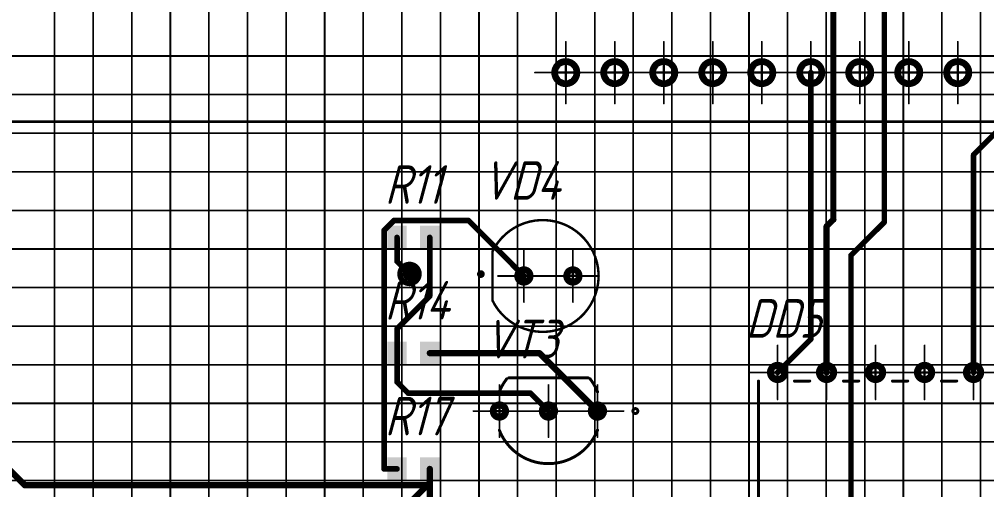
# Model space of a CAD drawing. Header units: millimetres. Extents: x 95 to 923, y 69 to 658.
# Drawn here: x 254.5 to 354.8, y 409.1 to 457.8 of the extents above; entities that cross this region are included whole.
import ezdxf

# ---------------------------------------------------------------- set-up
doc = ezdxf.new("R2010")
doc.units = ezdxf.units.MM
for name, color, linetype in [('Mechanical11', 56, 'Continuous'), ('Mechanical12', 56, 'Continuous'), ('Mechanical7', 56, 'Continuous'), ('Mechanical9', 56, 'Continuous')]:
    doc.layers.add(name, color=color, linetype=linetype)
doc.styles.add('GOST type A', font='', dxfattribs={"height": 0.2})
doc.styles.get('GOST type A').set_extended_font_data('GOST type A', italic=True)

msp = doc.modelspace()

# ---------------------------------------------------------------- hatches: boundary and pattern name
at = {"layer": 'Mechanical12'}
for points in [[(292.64, 434.03), (294.66, 434.03), (294.66, 436.42), (292.64, 436.42)], [(292.64, 434.03), (294.66, 434.03), (294.66, 436.42), (292.64, 436.42)], [(296.03, 434.03), (298.05, 434.03), (298.05, 436.42), (296.03, 436.42)], [(296.03, 434.03), (298.05, 434.03), (298.05, 436.42), (296.03, 436.42)], [(292.64, 422.03), (294.66, 422.03), (294.66, 424.42), (292.64, 424.42)], [(292.64, 422.03), (294.66, 422.03), (294.66, 424.42), (292.64, 424.42)], [(296.03, 422.03), (298.05, 422.03), (298.05, 424.42), (296.03, 424.42)], [(296.03, 422.03), (298.05, 422.03), (298.05, 424.42), (296.03, 424.42)], [(292.64, 410.03), (294.66, 410.03), (294.66, 412.42), (292.64, 412.42)], [(292.64, 410.03), (294.66, 410.03), (294.66, 412.42), (292.64, 412.42)], [(296.03, 410.03), (298.05, 410.03), (298.05, 412.42), (296.03, 412.42)], [(296.03, 410.03), (298.05, 410.03), (298.05, 412.42), (296.03, 412.42)]]:
    msp.add_hatch(color=7, dxfattribs=at).paths.add_polyline_path(points)

# ---------------------------------------------------------------- linework, layer by layer
at = {"layer": 'Mechanical11', "color": 7}
for p, q in [((311.14, 452.3), (312.05, 452.3)), ((311.14, 451.39), (311.14, 452.3)), ((311.38, 451.43), (311.14, 451.39)), ((311.6, 451.52), (311.38, 451.43)), ((311.78, 451.66), (311.6, 451.52)), ((311.93, 451.85), (311.78, 451.66)), ((312.02, 452.07), (311.93, 451.85)), ((312.05, 452.3), (312.02, 452.07)), ((316.22, 452.3), (317.13, 452.3)), ((316.22, 451.39), (316.22, 452.3)), ((316.46, 451.43), (316.22, 451.39)), ((316.68, 451.52), (316.46, 451.43)), ((316.86, 451.66), (316.68, 451.52)), ((317.01, 451.85), (316.86, 451.66)), ((317.1, 452.07), (317.01, 451.85)), ((317.13, 452.3), (317.1, 452.07)), ((321.3, 452.3), (322.21, 452.3)), ((321.3, 451.39), (321.3, 452.3)), ((321.54, 451.43), (321.3, 451.39)), ((321.76, 451.52), (321.54, 451.43)), ((321.94, 451.66), (321.76, 451.52)), ((322.09, 451.85), (321.94, 451.66)), ((322.18, 452.07), (322.09, 451.85)), ((322.21, 452.3), (322.18, 452.07)), ((326.38, 452.3), (327.29, 452.3)), ((326.38, 451.39), (326.38, 452.3)), ((326.62, 451.43), (326.38, 451.39)), ((326.84, 451.52), (326.62, 451.43)), ((327.02, 451.66), (326.84, 451.52)), ((327.17, 451.85), (327.02, 451.66)), ((327.26, 452.07), (327.17, 451.85)), ((327.29, 452.3), (327.26, 452.07)), ((331.46, 452.3), (332.37, 452.3)), ((331.46, 451.39), (331.46, 452.3)), ((331.7, 451.43), (331.46, 451.39)), ((331.92, 451.52), (331.7, 451.43)), ((332.1, 451.66), (331.92, 451.52)), ((332.25, 451.85), (332.1, 451.66)), ((332.34, 452.07), (332.25, 451.85)), ((332.37, 452.3), (332.34, 452.07)), ((336.54, 452.3), (337.45, 452.3)), ((336.54, 451.39), (336.54, 452.3)), ((336.78, 451.43), (336.54, 451.39)), ((337, 451.52), (336.78, 451.43)), ((337.18, 451.66), (337, 451.52)), ((337.33, 451.85), (337.18, 451.66)), ((337.42, 452.07), (337.33, 451.85)), ((337.45, 452.3), (337.42, 452.07)), ((341.62, 452.3), (342.53, 452.3)), ((341.62, 451.39), (341.62, 452.3)), ((341.86, 451.43), (341.62, 451.39)), ((342.08, 451.52), (341.86, 451.43)), ((342.26, 451.66), (342.08, 451.52)), ((342.41, 451.85), (342.26, 451.66)), ((342.5, 452.07), (342.41, 451.85)), ((342.53, 452.3), (342.5, 452.07)), ((346.7, 452.3), (347.61, 452.3)), ((346.7, 451.39), (346.7, 452.3)), ((346.94, 451.43), (346.7, 451.39)), ((347.16, 451.52), (346.94, 451.43)), ((347.34, 451.66), (347.16, 451.52)), ((347.49, 451.85), (347.34, 451.66)), ((347.58, 452.07), (347.49, 451.85)), ((347.61, 452.3), (347.58, 452.07)), ((351.78, 452.3), (352.69, 452.3)), ((351.78, 451.39), (351.78, 452.3)), ((352.02, 451.43), (351.78, 451.39)), ((352.24, 451.52), (352.02, 451.43)), ((352.42, 451.66), (352.24, 451.52)), ((352.57, 451.85), (352.42, 451.66)), ((352.66, 452.07), (352.57, 451.85)), ((352.69, 452.3), (352.66, 452.07)), ((306.8, 431.22), (306.8, 431.63)), ((306.8, 431.63), (306.96, 431.6)), ((306.96, 431.6), (307.09, 431.51)), ((307.09, 431.51), (307.18, 431.38)), ((307.18, 431.38), (307.21, 431.22)), ((311.88, 431.22), (311.88, 431.63)), ((311.88, 431.63), (312.04, 431.6)), ((312.04, 431.6), (312.17, 431.51)), ((312.17, 431.51), (312.26, 431.38)), ((312.26, 431.38), (312.29, 431.22)), ((306.43, 431.07), (306.39, 431.22)), ((306.39, 431.22), (306.8, 431.22)), ((306.51, 430.93), (306.43, 431.07)), ((306.65, 430.85), (306.51, 430.93)), ((306.8, 430.81), (306.65, 430.85)), ((307.21, 431.22), (306.8, 431.22)), ((306.8, 431.22), (306.8, 430.81)), ((306.8, 431.22), (307.21, 431.22)), ((306.8, 430.81), (306.8, 431.22)), ((306.96, 430.85), (306.8, 430.81)), ((307.09, 430.93), (306.96, 430.85)), ((307.18, 431.07), (307.09, 430.93)), ((307.21, 431.22), (307.18, 431.07)), ((311.51, 431.07), (311.47, 431.22)), ((311.47, 431.22), (311.88, 431.22)), ((311.59, 430.93), (311.51, 431.07)), ((311.73, 430.85), (311.59, 430.93)), ((311.88, 430.81), (311.73, 430.85)), ((312.29, 431.22), (311.88, 431.22)), ((311.88, 431.22), (311.88, 430.81)), ((311.88, 431.22), (312.29, 431.22)), ((311.88, 430.81), (311.88, 431.22)), ((312.04, 430.85), (311.88, 430.81)), ((312.17, 430.93), (312.04, 430.85)), ((312.26, 431.07), (312.17, 430.93)), ((312.29, 431.22), (312.26, 431.07)), ((332.63, 421.03), (332.59, 421.22)), ((332.59, 421.22), (333.1, 421.22)), ((333.1, 421.22), (333.1, 420.71)), ((333.1, 421.22), (333.61, 421.22)), ((333.1, 420.71), (333.1, 421.22)), ((333.61, 421.22), (333.57, 421.03)), ((337.71, 421.03), (337.67, 421.22)), ((337.67, 421.22), (338.18, 421.22)), ((338.18, 421.22), (338.18, 420.71)), ((338.18, 421.22), (338.69, 421.22)), ((338.18, 420.71), (338.18, 421.22)), ((338.69, 421.22), (338.65, 421.03)), ((342.79, 421.03), (342.75, 421.22)), ((342.75, 421.22), (343.26, 421.22)), ((343.26, 421.22), (343.26, 420.71)), ((343.26, 421.22), (343.77, 421.22)), ((343.26, 420.71), (343.26, 421.22)), ((343.77, 421.22), (343.73, 421.03)), ((347.87, 421.03), (347.83, 421.22)), ((347.83, 421.22), (348.34, 421.22)), ((348.34, 421.22), (348.34, 420.71)), ((348.34, 421.22), (348.85, 421.22)), ((348.34, 420.71), (348.34, 421.22)), ((348.85, 421.22), (348.81, 421.03)), ((352.95, 421.03), (352.91, 421.22)), ((352.91, 421.22), (353.42, 421.22)), ((353.42, 421.22), (353.42, 420.71)), ((353.42, 421.22), (353.93, 421.22)), ((353.42, 420.71), (353.42, 421.22)), ((353.93, 421.22), (353.89, 421.03)), ((332.74, 420.86), (332.63, 421.03)), ((332.91, 420.75), (332.74, 420.86)), ((333.1, 420.71), (332.91, 420.75)), ((333.3, 420.75), (333.1, 420.71)), ((333.46, 420.86), (333.3, 420.75)), ((333.57, 421.03), (333.46, 420.86)), ((337.82, 420.86), (337.71, 421.03)), ((337.99, 420.75), (337.82, 420.86)), ((338.18, 420.71), (337.99, 420.75)), ((338.38, 420.75), (338.18, 420.71)), ((338.54, 420.86), (338.38, 420.75)), ((338.65, 421.03), (338.54, 420.86)), ((342.9, 420.86), (342.79, 421.03)), ((343.07, 420.75), (342.9, 420.86)), ((343.26, 420.71), (343.07, 420.75)), ((343.46, 420.75), (343.26, 420.71)), ((343.62, 420.86), (343.46, 420.75)), ((343.73, 421.03), (343.62, 420.86)), ((347.98, 420.86), (347.87, 421.03)), ((348.15, 420.75), (347.98, 420.86)), ((348.34, 420.71), (348.15, 420.75)), ((348.54, 420.75), (348.34, 420.71)), ((348.7, 420.86), (348.54, 420.75)), ((348.81, 421.03), (348.7, 420.86)), ((353.06, 420.86), (352.95, 421.03)), ((353.23, 420.75), (353.06, 420.86)), ((353.42, 420.71), (353.23, 420.75)), ((353.62, 420.75), (353.42, 420.71)), ((353.78, 420.86), (353.62, 420.75)), ((353.89, 421.03), (353.78, 420.86)), ((303.89, 417.07), (303.85, 417.22)), ((303.85, 417.22), (304.26, 417.22)), ((304.26, 417.22), (304.26, 417.63)), ((304.26, 417.63), (304.42, 417.6)), ((304.67, 417.22), (304.26, 417.22)), ((304.26, 417.22), (304.26, 416.81)), ((304.26, 417.22), (304.67, 417.22)), ((304.26, 416.81), (304.26, 417.22)), ((304.42, 417.6), (304.55, 417.51)), ((304.55, 417.51), (304.64, 417.38)), ((304.64, 417.38), (304.67, 417.22)), ((304.67, 417.22), (304.64, 417.07)), ((308.97, 417.07), (308.93, 417.22)), ((308.93, 417.22), (309.34, 417.22)), ((309.34, 417.22), (309.34, 417.63)), ((309.34, 417.63), (309.5, 417.6)), ((309.75, 417.22), (309.34, 417.22)), ((309.34, 417.22), (309.34, 416.81)), ((309.34, 417.22), (309.75, 417.22)), ((309.34, 416.81), (309.34, 417.22)), ((309.5, 417.6), (309.63, 417.51)), ((309.63, 417.51), (309.72, 417.38)), ((309.72, 417.38), (309.75, 417.22)), ((309.75, 417.22), (309.72, 417.07)), ((314.05, 417.07), (314.01, 417.22)), ((314.01, 417.22), (314.42, 417.22)), ((314.42, 417.22), (314.42, 417.63)), ((314.42, 417.63), (314.58, 417.6)), ((314.83, 417.22), (314.42, 417.22)), ((314.42, 417.22), (314.42, 416.81)), ((314.42, 417.22), (314.83, 417.22)), ((314.42, 416.81), (314.42, 417.22)), ((314.58, 417.6), (314.71, 417.51)), ((314.71, 417.51), (314.8, 417.38)), ((314.8, 417.38), (314.83, 417.22)), ((314.83, 417.22), (314.8, 417.07)), ((303.97, 416.93), (303.89, 417.07)), ((304.11, 416.85), (303.97, 416.93)), ((304.26, 416.81), (304.11, 416.85)), ((304.42, 416.85), (304.26, 416.81)), ((304.55, 416.93), (304.42, 416.85)), ((304.64, 417.07), (304.55, 416.93)), ((309.05, 416.93), (308.97, 417.07)), ((309.19, 416.85), (309.05, 416.93)), ((309.34, 416.81), (309.19, 416.85)), ((309.5, 416.85), (309.34, 416.81)), ((309.63, 416.93), (309.5, 416.85)), ((309.72, 417.07), (309.63, 416.93)), ((314.13, 416.93), (314.05, 417.07)), ((314.27, 416.85), (314.13, 416.93)), ((314.42, 416.81), (314.27, 416.85)), ((314.58, 416.85), (314.42, 416.81)), ((314.71, 416.93), (314.58, 416.85)), ((314.8, 417.07), (314.71, 416.93))]:
    msp.add_line(p, q, dxfattribs=at)
for points, const_width in [([(295.3, 431.43, 1), (294.59, 431.43, 1)], 0.711), ([(294.41, 431.43, 1), (294.76, 431.43, 1)], 0.356), ([(295.12, 431.43, 1), (295.48, 431.43, 1)], 0.356)]:
    msp.add_lwpolyline(points, format="xyb", close=True, dxfattribs=dict(at, const_width=const_width))
at = {"layer": 'Mechanical12', "color": 7}
for p, q in [((310.23, 452.3), (310.27, 452.54)), ((310.27, 452.54), (310.36, 452.76)), ((310.36, 452.76), (310.5, 452.94)), ((310.5, 452.94), (310.69, 453.09)), ((310.69, 453.09), (310.91, 453.18)), ((310.91, 453.18), (311.14, 453.21)), ((311.14, 452.3), (311.14, 453.21)), ((311.14, 453.21), (311.38, 453.18)), ((311.14, 453.21), (311.14, 452.3)), ((311.38, 453.18), (311.6, 453.09)), ((311.6, 453.09), (311.78, 452.94)), ((311.78, 452.94), (311.93, 452.76)), ((311.93, 452.76), (312.02, 452.54)), ((312.02, 452.54), (312.05, 452.3)), ((315.31, 452.3), (315.35, 452.54)), ((315.35, 452.54), (315.44, 452.76)), ((315.44, 452.76), (315.58, 452.94)), ((315.58, 452.94), (315.77, 453.09)), ((315.77, 453.09), (315.99, 453.18)), ((315.99, 453.18), (316.22, 453.21)), ((316.22, 452.3), (316.22, 453.21)), ((316.22, 453.21), (316.46, 453.18)), ((316.22, 453.21), (316.22, 452.3)), ((316.46, 453.18), (316.68, 453.09)), ((316.68, 453.09), (316.86, 452.94)), ((316.86, 452.94), (317.01, 452.76)), ((317.01, 452.76), (317.1, 452.54)), ((317.1, 452.54), (317.13, 452.3)), ((320.39, 452.3), (320.43, 452.54)), ((320.43, 452.54), (320.52, 452.76)), ((320.52, 452.76), (320.66, 452.94)), ((320.66, 452.94), (320.85, 453.09)), ((320.85, 453.09), (321.07, 453.18)), ((321.07, 453.18), (321.3, 453.21)), ((321.3, 452.3), (321.3, 453.21)), ((321.3, 453.21), (321.54, 453.18)), ((321.3, 453.21), (321.3, 452.3)), ((321.54, 453.18), (321.76, 453.09)), ((321.76, 453.09), (321.94, 452.94)), ((321.94, 452.94), (322.09, 452.76)), ((322.09, 452.76), (322.18, 452.54)), ((322.18, 452.54), (322.21, 452.3)), ((325.47, 452.3), (325.51, 452.54)), ((325.51, 452.54), (325.6, 452.76)), ((325.6, 452.76), (325.74, 452.94)), ((325.74, 452.94), (325.93, 453.09)), ((325.93, 453.09), (326.15, 453.18)), ((326.15, 453.18), (326.38, 453.21)), ((326.38, 452.3), (326.38, 453.21)), ((326.38, 453.21), (326.62, 453.18)), ((326.38, 453.21), (326.38, 452.3)), ((326.62, 453.18), (326.84, 453.09)), ((326.84, 453.09), (327.02, 452.94)), ((327.02, 452.94), (327.17, 452.76)), ((327.17, 452.76), (327.26, 452.54)), ((327.26, 452.54), (327.29, 452.3)), ((330.55, 452.3), (330.59, 452.54)), ((330.59, 452.54), (330.68, 452.76)), ((330.68, 452.76), (330.82, 452.94)), ((330.82, 452.94), (331.01, 453.09)), ((331.01, 453.09), (331.23, 453.18)), ((331.23, 453.18), (331.46, 453.21)), ((331.46, 452.3), (331.46, 453.21)), ((331.46, 453.21), (331.7, 453.18)), ((331.46, 453.21), (331.46, 452.3)), ((331.7, 453.18), (331.92, 453.09)), ((331.92, 453.09), (332.1, 452.94)), ((332.1, 452.94), (332.25, 452.76)), ((332.25, 452.76), (332.34, 452.54)), ((332.34, 452.54), (332.37, 452.3)), ((335.63, 452.3), (335.67, 452.54)), ((335.67, 452.54), (335.76, 452.76)), ((335.76, 452.76), (335.9, 452.94)), ((335.9, 452.94), (336.09, 453.09)), ((336.09, 453.09), (336.31, 453.18)), ((336.31, 453.18), (336.54, 453.21)), ((336.54, 452.3), (336.54, 453.21)), ((336.54, 453.21), (336.78, 453.18)), ((336.54, 453.21), (336.54, 452.3)), ((336.78, 453.18), (337, 453.09)), ((337, 453.09), (337.18, 452.94)), ((337.18, 452.94), (337.33, 452.76)), ((337.33, 452.76), (337.42, 452.54)), ((337.42, 452.54), (337.45, 452.3)), ((340.71, 452.3), (340.75, 452.54)), ((340.75, 452.54), (340.84, 452.76)), ((340.84, 452.76), (340.98, 452.94)), ((340.98, 452.94), (341.17, 453.09)), ((341.17, 453.09), (341.39, 453.18)), ((341.39, 453.18), (341.62, 453.21)), ((341.62, 452.3), (341.62, 453.21)), ((341.62, 453.21), (341.86, 453.18)), ((341.62, 453.21), (341.62, 452.3)), ((341.86, 453.18), (342.08, 453.09)), ((342.08, 453.09), (342.26, 452.94)), ((342.26, 452.94), (342.41, 452.76)), ((342.41, 452.76), (342.5, 452.54)), ((342.5, 452.54), (342.53, 452.3)), ((345.79, 452.3), (345.83, 452.54)), ((345.83, 452.54), (345.92, 452.76)), ((345.92, 452.76), (346.06, 452.94)), ((346.06, 452.94), (346.25, 453.09)), ((346.25, 453.09), (346.47, 453.18)), ((346.47, 453.18), (346.7, 453.21)), ((346.7, 452.3), (346.7, 453.21)), ((346.7, 453.21), (346.94, 453.18)), ((346.7, 453.21), (346.7, 452.3)), ((346.94, 453.18), (347.16, 453.09)), ((347.16, 453.09), (347.34, 452.94)), ((347.34, 452.94), (347.49, 452.76)), ((347.49, 452.76), (347.58, 452.54)), ((347.58, 452.54), (347.61, 452.3)), ((350.87, 452.3), (350.91, 452.54)), ((350.91, 452.54), (351, 452.76)), ((351, 452.76), (351.14, 452.94)), ((351.14, 452.94), (351.33, 453.09)), ((351.33, 453.09), (351.55, 453.18)), ((351.55, 453.18), (351.78, 453.21)), ((351.78, 452.3), (351.78, 453.21)), ((351.78, 453.21), (352.02, 453.18)), ((351.78, 453.21), (351.78, 452.3)), ((352.02, 453.18), (352.24, 453.09)), ((352.24, 453.09), (352.42, 452.94)), ((352.42, 452.94), (352.57, 452.76)), ((352.57, 452.76), (352.66, 452.54)), ((352.66, 452.54), (352.69, 452.3)), ((311.14, 452.3), (310.23, 452.3)), ((310.23, 452.3), (311.14, 452.3)), ((310.27, 452.07), (310.23, 452.3)), ((310.36, 451.85), (310.27, 452.07)), ((310.5, 451.66), (310.36, 451.85)), ((310.69, 451.52), (310.5, 451.66)), ((310.91, 451.43), (310.69, 451.52)), ((311.14, 451.39), (310.91, 451.43)), ((312.05, 452.3), (311.14, 452.3)), ((311.14, 452.3), (311.14, 451.39)), ((316.22, 452.3), (315.31, 452.3)), ((315.31, 452.3), (316.22, 452.3)), ((315.35, 452.07), (315.31, 452.3)), ((315.44, 451.85), (315.35, 452.07)), ((315.58, 451.66), (315.44, 451.85)), ((315.77, 451.52), (315.58, 451.66)), ((315.99, 451.43), (315.77, 451.52)), ((316.22, 451.39), (315.99, 451.43)), ((317.13, 452.3), (316.22, 452.3)), ((316.22, 452.3), (316.22, 451.39)), ((321.3, 452.3), (320.39, 452.3)), ((320.39, 452.3), (321.3, 452.3)), ((320.43, 452.07), (320.39, 452.3)), ((320.52, 451.85), (320.43, 452.07)), ((320.66, 451.66), (320.52, 451.85)), ((320.85, 451.52), (320.66, 451.66)), ((321.07, 451.43), (320.85, 451.52)), ((321.3, 451.39), (321.07, 451.43)), ((322.21, 452.3), (321.3, 452.3)), ((321.3, 452.3), (321.3, 451.39)), ((326.38, 452.3), (325.47, 452.3)), ((325.47, 452.3), (326.38, 452.3)), ((325.51, 452.07), (325.47, 452.3)), ((325.6, 451.85), (325.51, 452.07)), ((325.74, 451.66), (325.6, 451.85)), ((325.93, 451.52), (325.74, 451.66)), ((326.15, 451.43), (325.93, 451.52)), ((326.38, 451.39), (326.15, 451.43)), ((327.29, 452.3), (326.38, 452.3)), ((326.38, 452.3), (326.38, 451.39)), ((331.46, 452.3), (330.55, 452.3)), ((330.55, 452.3), (331.46, 452.3)), ((330.59, 452.07), (330.55, 452.3)), ((330.68, 451.85), (330.59, 452.07)), ((330.82, 451.66), (330.68, 451.85)), ((331.01, 451.52), (330.82, 451.66)), ((331.23, 451.43), (331.01, 451.52)), ((331.46, 451.39), (331.23, 451.43)), ((332.37, 452.3), (331.46, 452.3)), ((331.46, 452.3), (331.46, 451.39)), ((336.54, 452.3), (335.63, 452.3)), ((335.63, 452.3), (336.54, 452.3)), ((335.67, 452.07), (335.63, 452.3)), ((335.76, 451.85), (335.67, 452.07)), ((335.9, 451.66), (335.76, 451.85)), ((336.09, 451.52), (335.9, 451.66)), ((336.31, 451.43), (336.09, 451.52)), ((336.54, 451.39), (336.31, 451.43)), ((337.45, 452.3), (336.54, 452.3)), ((336.54, 452.3), (336.54, 451.39)), ((341.62, 452.3), (340.71, 452.3)), ((340.71, 452.3), (341.62, 452.3)), ((340.75, 452.07), (340.71, 452.3)), ((340.84, 451.85), (340.75, 452.07)), ((340.98, 451.66), (340.84, 451.85)), ((341.17, 451.52), (340.98, 451.66)), ((341.39, 451.43), (341.17, 451.52)), ((341.62, 451.39), (341.39, 451.43)), ((342.53, 452.3), (341.62, 452.3)), ((341.62, 452.3), (341.62, 451.39)), ((346.7, 452.3), (345.79, 452.3)), ((345.79, 452.3), (346.7, 452.3)), ((345.83, 452.07), (345.79, 452.3)), ((345.92, 451.85), (345.83, 452.07)), ((346.06, 451.66), (345.92, 451.85)), ((346.25, 451.52), (346.06, 451.66)), ((346.47, 451.43), (346.25, 451.52)), ((346.7, 451.39), (346.47, 451.43)), ((347.61, 452.3), (346.7, 452.3)), ((346.7, 452.3), (346.7, 451.39)), ((351.78, 452.3), (350.87, 452.3)), ((350.87, 452.3), (351.78, 452.3)), ((350.91, 452.07), (350.87, 452.3)), ((351, 451.85), (350.91, 452.07)), ((351.14, 451.66), (351, 451.85)), ((351.33, 451.52), (351.14, 451.66)), ((351.55, 451.43), (351.33, 451.52)), ((351.78, 451.39), (351.55, 451.43)), ((352.69, 452.3), (351.78, 452.3)), ((351.78, 452.3), (351.78, 451.39)), ((306.39, 431.22), (306.43, 431.38)), ((306.43, 431.38), (306.51, 431.51)), ((306.51, 431.51), (306.65, 431.6)), ((306.65, 431.6), (306.8, 431.63)), ((306.8, 431.63), (306.8, 431.22)), ((311.47, 431.22), (311.51, 431.38)), ((311.51, 431.38), (311.59, 431.51)), ((311.59, 431.51), (311.73, 431.6)), ((311.73, 431.6), (311.88, 431.63)), ((311.88, 431.63), (311.88, 431.22)), ((306.8, 431.22), (306.39, 431.22)), ((311.88, 431.22), (311.47, 431.22)), ((332.59, 421.22), (332.63, 421.42)), ((333.1, 421.22), (332.59, 421.22)), ((332.63, 421.42), (332.74, 421.58)), ((332.74, 421.58), (332.91, 421.69)), ((332.91, 421.69), (333.1, 421.73)), ((333.1, 421.22), (333.1, 421.73)), ((333.1, 421.73), (333.3, 421.69)), ((333.1, 421.73), (333.1, 421.22)), ((333.61, 421.22), (333.1, 421.22)), ((333.3, 421.69), (333.46, 421.58)), ((333.46, 421.58), (333.57, 421.42)), ((333.57, 421.42), (333.61, 421.22)), ((337.67, 421.22), (337.71, 421.42)), ((338.18, 421.22), (337.67, 421.22)), ((337.71, 421.42), (337.82, 421.58)), ((337.82, 421.58), (337.99, 421.69)), ((337.99, 421.69), (338.18, 421.73)), ((338.18, 421.22), (338.18, 421.73)), ((338.18, 421.73), (338.38, 421.69)), ((338.18, 421.73), (338.18, 421.22)), ((338.69, 421.22), (338.18, 421.22)), ((338.38, 421.69), (338.54, 421.58)), ((338.54, 421.58), (338.65, 421.42)), ((338.65, 421.42), (338.69, 421.22)), ((342.75, 421.22), (342.79, 421.42)), ((343.26, 421.22), (342.75, 421.22)), ((342.79, 421.42), (342.9, 421.58)), ((342.9, 421.58), (343.07, 421.69)), ((343.07, 421.69), (343.26, 421.73)), ((343.26, 421.22), (343.26, 421.73)), ((343.26, 421.73), (343.46, 421.69)), ((343.26, 421.73), (343.26, 421.22)), ((343.77, 421.22), (343.26, 421.22)), ((343.46, 421.69), (343.62, 421.58)), ((343.62, 421.58), (343.73, 421.42)), ((343.73, 421.42), (343.77, 421.22)), ((347.83, 421.22), (347.87, 421.42)), ((348.34, 421.22), (347.83, 421.22)), ((347.87, 421.42), (347.98, 421.58)), ((347.98, 421.58), (348.15, 421.69)), ((348.15, 421.69), (348.34, 421.73)), ((348.34, 421.22), (348.34, 421.73)), ((348.34, 421.73), (348.54, 421.69)), ((348.34, 421.73), (348.34, 421.22)), ((348.85, 421.22), (348.34, 421.22)), ((348.54, 421.69), (348.7, 421.58)), ((348.7, 421.58), (348.81, 421.42)), ((348.81, 421.42), (348.85, 421.22)), ((352.91, 421.22), (352.95, 421.42)), ((353.42, 421.22), (352.91, 421.22)), ((352.95, 421.42), (353.06, 421.58)), ((353.06, 421.58), (353.23, 421.69)), ((353.23, 421.69), (353.42, 421.73)), ((353.42, 421.22), (353.42, 421.73)), ((353.42, 421.73), (353.62, 421.69)), ((353.42, 421.73), (353.42, 421.22)), ((353.93, 421.22), (353.42, 421.22)), ((353.62, 421.69), (353.78, 421.58)), ((353.78, 421.58), (353.89, 421.42)), ((353.89, 421.42), (353.93, 421.22)), ((303.85, 417.22), (303.89, 417.38)), ((304.26, 417.22), (303.85, 417.22)), ((303.89, 417.38), (303.97, 417.51)), ((303.97, 417.51), (304.11, 417.6)), ((304.11, 417.6), (304.26, 417.63)), ((304.26, 417.63), (304.26, 417.22)), ((308.93, 417.22), (308.97, 417.38)), ((309.34, 417.22), (308.93, 417.22)), ((308.97, 417.38), (309.05, 417.51)), ((309.05, 417.51), (309.19, 417.6)), ((309.19, 417.6), (309.34, 417.63)), ((309.34, 417.63), (309.34, 417.22)), ((314.01, 417.22), (314.05, 417.38)), ((314.42, 417.22), (314.01, 417.22)), ((314.05, 417.38), (314.13, 417.51)), ((314.13, 417.51), (314.27, 417.6)), ((314.27, 417.6), (314.42, 417.63)), ((314.42, 417.63), (314.42, 417.22))]:
    msp.add_line(p, q, dxfattribs=at)
for points, const_width in [([(338.88, 437.07), (338.88, 512.84)], 0.646), ([(344.17, 436.81), (344.17, 465.41)], 0.58), ([(336.54, 424.66), (336.54, 452.3)], 0.58), ([(353.42, 443.78), (361.94, 452.3)], 0.58), ([(223.34, 447.22), (395.34, 447.22)], 0.254), ([(353.42, 421.22), (353.42, 443.78)], 0.58), ([(338.18, 436.37), (338.88, 437.07)], 0.646), ([(292.3, 435.95), (293.32, 436.97)], 0.58), ([(293.32, 436.97), (301.06, 436.97)], 0.58), ([(301.06, 436.97), (306.8, 431.22)], 0.58), ([(338.18, 421.22), (338.18, 436.37)], 0.646), ([(340.71, 433.36), (344.17, 436.81)], 0.58), ([(292.3, 411.22), (292.3, 435.95)], 0.58), ([(293.65, 432.73), (293.65, 435.22)], 0.58), ([(297.04, 429.13), (297.04, 435.22)], 0.58), ([(303.54, 428.68), (303.54, 433.76)], 0.254), ([(340.71, 376.67), (340.71, 433.36)], 0.58), ([(293.65, 432.73), (294.94, 431.43)], 0.58), ([(293.65, 425.74), (297.04, 429.13)], 0.58), ([(293.65, 423.22), (293.65, 425.74)], 0.58), ([(333.1, 421.22), (336.54, 424.66)], 0.58), ([(293.65, 420.23), (293.65, 423.22)], 0.58), ([(297.04, 423.22), (308.42, 423.22)], 0.646), ([(308.42, 423.22), (314.42, 417.22)], 0.646), ([(293.65, 420.23), (294.79, 419.08)], 0.58), ([(305.21, 420.65), (313.47, 420.65)], 0.305), ([(331.12, 406.87), (331.12, 420.33)], 0.305), ([(334.85, 420.33), (336.43, 420.33)], 0.305), ([(339.93, 420.33), (341.51, 420.33)], 0.305), ([(345.01, 420.33), (346.59, 420.33)], 0.305), ([(350.09, 420.33), (351.67, 420.33)], 0.305), ([(294.79, 419.08), (307.48, 419.08)], 0.58), ([(307.48, 419.08), (309.34, 417.22)], 0.58), ([(253.38, 411.22), (255.06, 409.53)], 0.646), ([(292.3, 411.22), (293.65, 411.22)], 0.58), ([(297.04, 409.79), (297.04, 411.22)], 0.646), ([(255.06, 409.53), (296.78, 409.53)], 0.646), ([(290.71, 403.46), (296.78, 409.53)], 0.646), ([(296.78, 409.53), (297.04, 409.79)], 0.646), ([(297.04, 394.95), (297.04, 409.79)], 0.646)]:
    msp.add_lwpolyline(points, dxfattribs=dict(at, const_width=const_width))
for points, const_width in [([(312.34, 452.3, 1), (309.94, 452.3, 1)], 0.6), ([(312.34, 452.3, 1), (309.94, 452.3, 1)], 0.6), ([(317.42, 452.3, 1), (315.02, 452.3, 1)], 0.6), ([(317.42, 452.3, 1), (315.02, 452.3, 1)], 0.6), ([(322.5, 452.3, 1), (320.1, 452.3, 1)], 0.6), ([(322.5, 452.3, 1), (320.1, 452.3, 1)], 0.6), ([(327.58, 452.3, 1), (325.18, 452.3, 1)], 0.6), ([(327.58, 452.3, 1), (325.18, 452.3, 1)], 0.6), ([(332.66, 452.3, 1), (330.26, 452.3, 1)], 0.6), ([(332.66, 452.3, 1), (330.26, 452.3, 1)], 0.6), ([(337.74, 452.3, 1), (335.34, 452.3, 1)], 0.6), ([(337.74, 452.3, 1), (335.34, 452.3, 1)], 0.6), ([(342.82, 452.3, 1), (340.42, 452.3, 1)], 0.6), ([(342.82, 452.3, 1), (340.42, 452.3, 1)], 0.6), ([(347.9, 452.3, 1), (345.5, 452.3, 1)], 0.6), ([(347.9, 452.3, 1), (345.5, 452.3, 1)], 0.6), ([(352.98, 452.3, 1), (350.58, 452.3, 1)], 0.6), ([(352.98, 452.3, 1), (350.58, 452.3, 1)], 0.6), ([(309.79, 452.3, 1), (310.09, 452.3, 1)], 0.3), ([(309.79, 452.3, 1), (310.09, 452.3, 1)], 0.3), ([(312.19, 452.3, 1), (312.49, 452.3, 1)], 0.3), ([(312.19, 452.3, 1), (312.49, 452.3, 1)], 0.3), ([(314.87, 452.3, 1), (315.17, 452.3, 1)], 0.3), ([(314.87, 452.3, 1), (315.17, 452.3, 1)], 0.3), ([(317.27, 452.3, 1), (317.57, 452.3, 1)], 0.3), ([(317.27, 452.3, 1), (317.57, 452.3, 1)], 0.3), ([(319.95, 452.3, 1), (320.25, 452.3, 1)], 0.3), ([(319.95, 452.3, 1), (320.25, 452.3, 1)], 0.3), ([(322.35, 452.3, 1), (322.65, 452.3, 1)], 0.3), ([(322.35, 452.3, 1), (322.65, 452.3, 1)], 0.3), ([(325.03, 452.3, 1), (325.33, 452.3, 1)], 0.3), ([(325.03, 452.3, 1), (325.33, 452.3, 1)], 0.3), ([(327.43, 452.3, 1), (327.73, 452.3, 1)], 0.3), ([(327.43, 452.3, 1), (327.73, 452.3, 1)], 0.3), ([(330.11, 452.3, 1), (330.41, 452.3, 1)], 0.3), ([(330.11, 452.3, 1), (330.41, 452.3, 1)], 0.3), ([(332.51, 452.3, 1), (332.81, 452.3, 1)], 0.3), ([(332.51, 452.3, 1), (332.81, 452.3, 1)], 0.3), ([(335.19, 452.3, 1), (335.49, 452.3, 1)], 0.3), ([(335.19, 452.3, 1), (335.49, 452.3, 1)], 0.3), ([(336.4, 452.3, 1), (336.69, 452.3, 1)], 0.29), ([(337.59, 452.3, 1), (337.89, 452.3, 1)], 0.3), ([(337.59, 452.3, 1), (337.89, 452.3, 1)], 0.3), ([(340.27, 452.3, 1), (340.57, 452.3, 1)], 0.3), ([(340.27, 452.3, 1), (340.57, 452.3, 1)], 0.3), ([(342.67, 452.3, 1), (342.97, 452.3, 1)], 0.3), ([(342.67, 452.3, 1), (342.97, 452.3, 1)], 0.3), ([(345.35, 452.3, 1), (345.65, 452.3, 1)], 0.3), ([(345.35, 452.3, 1), (345.65, 452.3, 1)], 0.3), ([(347.75, 452.3, 1), (348.05, 452.3, 1)], 0.3), ([(347.75, 452.3, 1), (348.05, 452.3, 1)], 0.3), ([(350.43, 452.3, 1), (350.73, 452.3, 1)], 0.3), ([(350.43, 452.3, 1), (350.73, 452.3, 1)], 0.3), ([(352.83, 452.3, 1), (353.13, 452.3, 1)], 0.3), ([(352.83, 452.3, 1), (353.13, 452.3, 1)], 0.3), ([(353.28, 443.78, 1), (353.57, 443.78, 1)], 0.29), ([(353.28, 443.78, 1), (353.57, 443.78, 1)], 0.29), ([(338.72, 437.07, 1), (339.05, 437.07, 1)], 0.323), ([(338.72, 437.07, 1), (339.05, 437.07, 1)], 0.323), ([(293.17, 436.97, 1), (293.46, 436.97, 1)], 0.29), ([(293.17, 436.97, 1), (293.46, 436.97, 1)], 0.29), ([(300.91, 436.97, 1), (301.2, 436.97, 1)], 0.29), ([(300.91, 436.97, 1), (301.2, 436.97, 1)], 0.29), ([(338.02, 436.37, 1), (338.34, 436.37, 1)], 0.323), ([(338.02, 436.37, 1), (338.34, 436.37, 1)], 0.323), ([(344.02, 436.81, 1), (344.31, 436.81, 1)], 0.29), ([(344.02, 436.81, 1), (344.31, 436.81, 1)], 0.29), ([(292.16, 435.95, 1), (292.45, 435.95, 1)], 0.29), ([(292.16, 435.95, 1), (292.45, 435.95, 1)], 0.29), ([(293.5, 435.22, 1), (293.79, 435.22, 1)], 0.29), ([(296.89, 435.22, 1), (297.18, 435.22, 1)], 0.29), ([(303.48, 433.76, 1), (303.61, 433.76, 1)], 0.127), ([(303.48, 433.76, 1), (303.61, 433.76, 1)], 0.127), ([(340.57, 433.36, 1), (340.86, 433.36, 1)], 0.29), ([(340.57, 433.36, 1), (340.86, 433.36, 1)], 0.29), ([(293.5, 432.73, 1), (293.79, 432.73, 1)], 0.29), ([(293.5, 432.73, 1), (293.79, 432.73, 1)], 0.29), ([(295.93, 431.43, 1), (293.95, 431.43, 1)], 0.559), ([(293.81, 431.43, 1), (294.09, 431.43, 1)], 0.279), ([(294.8, 431.43, 1), (295.09, 431.43, 1)], 0.29), ([(295.79, 431.43, 1), (296.07, 431.43, 1)], 0.279), ([(302.54, 431.42, 1), (302.14, 431.42, 1)], 0.4), ([(302.04, 431.42, 1), (302.24, 431.42, 1)], 0.2), ([(302.44, 431.42, 1), (302.64, 431.42, 1)], 0.2), ([(307.5, 431.22, 1), (306.1, 431.22, 1)], 0.6), ([(307.5, 431.22, 1), (306.1, 431.22, 1)], 0.6), ([(305.95, 431.22, 1), (306.25, 431.22, 1)], 0.3), ([(305.95, 431.22, 1), (306.25, 431.22, 1)], 0.3), ([(306.66, 431.22, 1), (306.95, 431.22, 1)], 0.29), ([(307.35, 431.22, 1), (307.65, 431.22, 1)], 0.3), ([(307.35, 431.22, 1), (307.65, 431.22, 1)], 0.3), ([(312.58, 431.22, 1), (311.18, 431.22, 1)], 0.6), ([(312.58, 431.22, 1), (311.18, 431.22, 1)], 0.6), ([(311.03, 431.22, 1), (311.33, 431.22, 1)], 0.3), ([(311.03, 431.22, 1), (311.33, 431.22, 1)], 0.3), ([(312.43, 431.22, 1), (312.73, 431.22, 1)], 0.3), ([(312.43, 431.22, 1), (312.73, 431.22, 1)], 0.3), ([(296.89, 429.13, 1), (297.18, 429.13, 1)], 0.29), ([(296.89, 429.13, 1), (297.18, 429.13, 1)], 0.29), ([(303.48, 428.68, 1), (303.61, 428.68, 1)], 0.127), ([(303.48, 428.68, 1), (303.61, 428.68, 1)], 0.127), ([(293.5, 425.74, 1), (293.79, 425.74, 1)], 0.29), ([(293.5, 425.74, 1), (293.79, 425.74, 1)], 0.29), ([(336.4, 424.66, 1), (336.69, 424.66, 1)], 0.29), ([(336.4, 424.66, 1), (336.69, 424.66, 1)], 0.29), ([(293.5, 423.22, 1), (293.79, 423.22, 1)], 0.29), ([(293.5, 423.22, 1), (293.79, 423.22, 1)], 0.29), ([(296.88, 423.22, 1), (297.2, 423.22, 1)], 0.323), ([(308.26, 423.22, 1), (308.58, 423.22, 1)], 0.323), ([(308.26, 423.22, 1), (308.58, 423.22, 1)], 0.323), ([(333.9, 421.22, 1), (332.3, 421.22, 1)], 0.6), ([(333.9, 421.22, 1), (332.3, 421.22, 1)], 0.6), ([(338.98, 421.22, 1), (337.38, 421.22, 1)], 0.6), ([(338.98, 421.22, 1), (337.38, 421.22, 1)], 0.6), ([(344.06, 421.22, 1), (342.46, 421.22, 1)], 0.6), ([(344.06, 421.22, 1), (342.46, 421.22, 1)], 0.6), ([(349.14, 421.22, 1), (347.54, 421.22, 1)], 0.6), ([(349.14, 421.22, 1), (347.54, 421.22, 1)], 0.6), ([(354.22, 421.22, 1), (352.62, 421.22, 1)], 0.6), ([(354.22, 421.22, 1), (352.62, 421.22, 1)], 0.6), ([(332.15, 421.22, 1), (332.45, 421.22, 1)], 0.3), ([(332.15, 421.22, 1), (332.45, 421.22, 1)], 0.3), ([(332.96, 421.22, 1), (333.25, 421.22, 1)], 0.29), ([(333.75, 421.22, 1), (334.05, 421.22, 1)], 0.3), ([(333.75, 421.22, 1), (334.05, 421.22, 1)], 0.3), ([(337.23, 421.22, 1), (337.53, 421.22, 1)], 0.3), ([(337.23, 421.22, 1), (337.53, 421.22, 1)], 0.3), ([(338.02, 421.22, 1), (338.34, 421.22, 1)], 0.323), ([(338.83, 421.22, 1), (339.13, 421.22, 1)], 0.3), ([(338.83, 421.22, 1), (339.13, 421.22, 1)], 0.3), ([(342.31, 421.22, 1), (342.61, 421.22, 1)], 0.3), ([(342.31, 421.22, 1), (342.61, 421.22, 1)], 0.3), ([(343.91, 421.22, 1), (344.21, 421.22, 1)], 0.3), ([(343.91, 421.22, 1), (344.21, 421.22, 1)], 0.3), ([(347.39, 421.22, 1), (347.69, 421.22, 1)], 0.3), ([(347.39, 421.22, 1), (347.69, 421.22, 1)], 0.3), ([(348.99, 421.22, 1), (349.29, 421.22, 1)], 0.3), ([(348.99, 421.22, 1), (349.29, 421.22, 1)], 0.3), ([(352.47, 421.22, 1), (352.77, 421.22, 1)], 0.3), ([(352.47, 421.22, 1), (352.77, 421.22, 1)], 0.3), ([(353.28, 421.22, 1), (353.57, 421.22, 1)], 0.29), ([(354.07, 421.22, 1), (354.37, 421.22, 1)], 0.3), ([(354.07, 421.22, 1), (354.37, 421.22, 1)], 0.3), ([(293.5, 420.23, 1), (293.79, 420.23, 1)], 0.29), ([(293.5, 420.23, 1), (293.79, 420.23, 1)], 0.29), ([(304.94, 420.55, 1), (305.09, 420.55, 1)], 0.152), ([(305.14, 420.65, 1), (305.29, 420.65, 1)], 0.152), ([(313.39, 420.65, 1), (313.55, 420.65, 1)], 0.152), ([(313.59, 420.55, 1), (313.75, 420.55, 1)], 0.152), ([(331.04, 420.33, 1), (331.2, 420.33, 1)], 0.152), ([(334.77, 420.33, 1), (334.93, 420.33, 1)], 0.152), ([(336.36, 420.33, 1), (336.51, 420.33, 1)], 0.152), ([(339.85, 420.33, 1), (340.01, 420.33, 1)], 0.152), ([(341.44, 420.33, 1), (341.59, 420.33, 1)], 0.152), ([(344.93, 420.33, 1), (345.09, 420.33, 1)], 0.152), ([(346.52, 420.33, 1), (346.67, 420.33, 1)], 0.152), ([(350.01, 420.33, 1), (350.17, 420.33, 1)], 0.152), ([(351.6, 420.33, 1), (351.75, 420.33, 1)], 0.152), ([(294.64, 419.08, 1), (294.93, 419.08, 1)], 0.29), ([(294.64, 419.08, 1), (294.93, 419.08, 1)], 0.29), ([(304.18, 419.21, 1), (304.33, 419.21, 1)], 0.152), ([(307.33, 419.08, 1), (307.62, 419.08, 1)], 0.29), ([(307.33, 419.08, 1), (307.62, 419.08, 1)], 0.29), ([(314.35, 419.21, 1), (314.51, 419.21, 1)], 0.152), ([(304.96, 417.22, 1), (303.56, 417.22, 1)], 0.6), ([(304.96, 417.22, 1), (303.56, 417.22, 1)], 0.6), ([(310.04, 417.22, 1), (308.64, 417.22, 1)], 0.6), ([(310.04, 417.22, 1), (308.64, 417.22, 1)], 0.6), ([(315.12, 417.22, 1), (313.72, 417.22, 1)], 0.6), ([(315.12, 417.22, 1), (313.72, 417.22, 1)], 0.6), ([(303.41, 417.22, 1), (303.71, 417.22, 1)], 0.3), ([(303.41, 417.22, 1), (303.71, 417.22, 1)], 0.3), ([(304.81, 417.22, 1), (305.11, 417.22, 1)], 0.3), ([(304.81, 417.22, 1), (305.11, 417.22, 1)], 0.3), ([(308.49, 417.22, 1), (308.79, 417.22, 1)], 0.3), ([(308.49, 417.22, 1), (308.79, 417.22, 1)], 0.3), ([(309.2, 417.22, 1), (309.49, 417.22, 1)], 0.29), ([(309.89, 417.22, 1), (310.19, 417.22, 1)], 0.3), ([(309.89, 417.22, 1), (310.19, 417.22, 1)], 0.3), ([(313.57, 417.22, 1), (313.87, 417.22, 1)], 0.3), ([(313.57, 417.22, 1), (313.87, 417.22, 1)], 0.3), ([(314.26, 417.22, 1), (314.58, 417.22, 1)], 0.323), ([(314.97, 417.22, 1), (315.27, 417.22, 1)], 0.3), ([(314.97, 417.22, 1), (315.27, 417.22, 1)], 0.3), ([(318.61, 417.22, 1), (318.1, 417.22, 1)], 0.305), ([(318.03, 417.22, 1), (318.18, 417.22, 1)], 0.152), ([(318.54, 417.22, 1), (318.69, 417.22, 1)], 0.152), ([(304.18, 415.24, 1), (304.33, 415.24, 1)], 0.152), ([(314.35, 415.24, 1), (314.51, 415.24, 1)], 0.152), ([(292.16, 411.22, 1), (292.45, 411.22, 1)], 0.29), ([(292.16, 411.22, 1), (292.45, 411.22, 1)], 0.29), ([(293.5, 411.22, 1), (293.79, 411.22, 1)], 0.29), ([(296.88, 411.22, 1), (297.2, 411.22, 1)], 0.323), ([(254.9, 409.53, 1), (255.23, 409.53, 1)], 0.323), ([(254.9, 409.53, 1), (255.23, 409.53, 1)], 0.323), ([(296.62, 409.53, 1), (296.95, 409.53, 1)], 0.323), ([(296.62, 409.53, 1), (296.95, 409.53, 1)], 0.323), ([(296.62, 409.53, 1), (296.95, 409.53, 1)], 0.323), ([(296.88, 409.79, 1), (297.2, 409.79, 1)], 0.323), ([(296.88, 409.79, 1), (297.2, 409.79, 1)], 0.323), ([(296.88, 409.79, 1), (297.2, 409.79, 1)], 0.323)]:
    msp.add_lwpolyline(points, format="xyb", close=True, dxfattribs=dict(at, const_width=const_width))
for points, const_width in [([(303.54, 433.76, -4.331476), (303.54, 428.68)], 0.254), ([(304.25, 419.21, -0.070993), (305.01, 420.55)], 0.305), ([(313.67, 420.55, -0.070993), (314.43, 419.21)], 0.305), ([(314.43, 415.24, -0.683065), (304.25, 415.24)], 0.305)]:
    msp.add_lwpolyline(points, format="xyb", dxfattribs=dict(at, const_width=const_width))
at = {"layer": 'Mechanical7', "color": 7, "const_width": 0.18}
for points in [[(311.14, 449.1), (311.14, 455.5)], [(316.22, 449.1), (316.22, 455.5)], [(321.3, 449.1), (321.3, 455.5)], [(326.38, 449.1), (326.38, 455.5)], [(331.46, 449.1), (331.46, 455.5)], [(336.54, 449.1), (336.54, 455.5)], [(341.62, 449.1), (341.62, 455.5)], [(346.7, 449.1), (346.7, 455.5)], [(351.78, 449.1), (351.78, 455.5)], [(311.14, 449.4), (311.14, 455.2)], [(316.22, 449.4), (316.22, 455.2)], [(321.3, 449.4), (321.3, 455.2)], [(326.38, 449.4), (326.38, 455.2)], [(331.46, 449.4), (331.46, 455.2)], [(336.54, 449.4), (336.54, 455.2)], [(341.62, 449.4), (341.62, 455.2)], [(346.7, 449.4), (346.7, 455.2)], [(351.78, 449.4), (351.78, 455.2)], [(307.94, 452.3), (314.34, 452.3)], [(308.24, 452.3), (314.04, 452.3)], [(313.02, 452.3), (319.42, 452.3)], [(313.32, 452.3), (319.12, 452.3)], [(318.1, 452.3), (324.5, 452.3)], [(318.4, 452.3), (324.2, 452.3)], [(323.18, 452.3), (329.58, 452.3)], [(323.48, 452.3), (329.28, 452.3)], [(328.26, 452.3), (334.66, 452.3)], [(328.56, 452.3), (334.36, 452.3)], [(333.34, 452.3), (339.74, 452.3)], [(333.64, 452.3), (339.44, 452.3)], [(338.42, 452.3), (344.82, 452.3)], [(338.72, 452.3), (344.52, 452.3)], [(343.5, 452.3), (349.9, 452.3)], [(343.8, 452.3), (349.6, 452.3)], [(348.58, 452.3), (354.98, 452.3)], [(348.88, 452.3), (354.68, 452.3)], [(353.66, 452.3), (360.06, 452.3)], [(353.96, 452.3), (359.76, 452.3)], [(306.8, 428.52), (306.8, 433.92)], [(306.8, 428.82), (306.8, 433.62)], [(311.88, 428.52), (311.88, 433.92)], [(311.88, 428.82), (311.88, 433.62)], [(304.1, 431.22), (309.5, 431.22)], [(304.4, 431.22), (309.2, 431.22)], [(309.18, 431.22), (314.58, 431.22)], [(309.48, 431.22), (314.28, 431.22)], [(333.1, 418.42), (333.1, 424.02)], [(333.1, 418.72), (333.1, 423.72)], [(338.18, 418.42), (338.18, 424.02)], [(338.18, 418.72), (338.18, 423.72)], [(343.26, 418.42), (343.26, 424.02)], [(343.26, 418.72), (343.26, 423.72)], [(348.34, 418.42), (348.34, 424.02)], [(348.34, 418.72), (348.34, 423.72)], [(353.42, 418.42), (353.42, 424.02)], [(353.42, 418.72), (353.42, 423.72)], [(330.3, 421.22), (335.9, 421.22)], [(330.6, 421.22), (335.6, 421.22)], [(335.38, 421.22), (340.98, 421.22)], [(335.68, 421.22), (340.68, 421.22)], [(340.46, 421.22), (346.06, 421.22)], [(340.76, 421.22), (345.76, 421.22)], [(345.54, 421.22), (351.14, 421.22)], [(345.84, 421.22), (350.84, 421.22)], [(350.62, 421.22), (356.22, 421.22)], [(350.92, 421.22), (355.92, 421.22)], [(304.26, 414.52), (304.26, 419.92)], [(304.26, 414.82), (304.26, 419.62)], [(309.34, 414.52), (309.34, 419.92)], [(309.34, 414.82), (309.34, 419.62)], [(314.42, 414.52), (314.42, 419.92)], [(314.42, 414.82), (314.42, 419.62)], [(301.56, 417.22), (306.96, 417.22)], [(301.86, 417.22), (306.66, 417.22)], [(306.64, 417.22), (312.04, 417.22)], [(306.94, 417.22), (311.74, 417.22)], [(311.72, 417.22), (317.12, 417.22)], [(312.02, 417.22), (316.82, 417.22)]]:
    msp.add_lwpolyline(points, dxfattribs=at)
at = {"layer": 'Mechanical7', "color": 7, "const_width": 0.09}
for points in [[(311.1, 455.5, 1), (311.19, 455.5, 1)], [(316.18, 455.5, 1), (316.27, 455.5, 1)], [(321.26, 455.5, 1), (321.35, 455.5, 1)], [(326.34, 455.5, 1), (326.43, 455.5, 1)], [(331.42, 455.5, 1), (331.51, 455.5, 1)], [(336.5, 455.5, 1), (336.59, 455.5, 1)], [(341.58, 455.5, 1), (341.67, 455.5, 1)], [(346.66, 455.5, 1), (346.75, 455.5, 1)], [(351.74, 455.5, 1), (351.83, 455.5, 1)], [(311.1, 455.2, 1), (311.19, 455.2, 1)], [(316.18, 455.2, 1), (316.27, 455.2, 1)], [(321.26, 455.2, 1), (321.35, 455.2, 1)], [(326.34, 455.2, 1), (326.43, 455.2, 1)], [(331.42, 455.2, 1), (331.51, 455.2, 1)], [(336.5, 455.2, 1), (336.59, 455.2, 1)], [(341.58, 455.2, 1), (341.67, 455.2, 1)], [(346.66, 455.2, 1), (346.75, 455.2, 1)], [(351.74, 455.2, 1), (351.83, 455.2, 1)], [(307.9, 452.3, 1), (307.99, 452.3, 1)], [(308.2, 452.3, 1), (308.29, 452.3, 1)], [(312.98, 452.3, 1), (313.07, 452.3, 1)], [(313.28, 452.3, 1), (313.37, 452.3, 1)], [(314, 452.3, 1), (314.09, 452.3, 1)], [(314.3, 452.3, 1), (314.39, 452.3, 1)], [(318.06, 452.3, 1), (318.15, 452.3, 1)], [(318.36, 452.3, 1), (318.45, 452.3, 1)], [(319.08, 452.3, 1), (319.17, 452.3, 1)], [(319.38, 452.3, 1), (319.47, 452.3, 1)], [(323.14, 452.3, 1), (323.23, 452.3, 1)], [(323.44, 452.3, 1), (323.53, 452.3, 1)], [(324.16, 452.3, 1), (324.25, 452.3, 1)], [(324.46, 452.3, 1), (324.55, 452.3, 1)], [(328.22, 452.3, 1), (328.31, 452.3, 1)], [(328.52, 452.3, 1), (328.61, 452.3, 1)], [(329.24, 452.3, 1), (329.33, 452.3, 1)], [(329.54, 452.3, 1), (329.63, 452.3, 1)], [(333.3, 452.3, 1), (333.39, 452.3, 1)], [(333.6, 452.3, 1), (333.69, 452.3, 1)], [(334.32, 452.3, 1), (334.41, 452.3, 1)], [(334.62, 452.3, 1), (334.71, 452.3, 1)], [(338.38, 452.3, 1), (338.47, 452.3, 1)], [(338.68, 452.3, 1), (338.77, 452.3, 1)], [(339.4, 452.3, 1), (339.49, 452.3, 1)], [(339.7, 452.3, 1), (339.79, 452.3, 1)], [(343.46, 452.3, 1), (343.55, 452.3, 1)], [(343.76, 452.3, 1), (343.85, 452.3, 1)], [(344.48, 452.3, 1), (344.57, 452.3, 1)], [(344.78, 452.3, 1), (344.87, 452.3, 1)], [(348.54, 452.3, 1), (348.63, 452.3, 1)], [(348.84, 452.3, 1), (348.93, 452.3, 1)], [(349.56, 452.3, 1), (349.65, 452.3, 1)], [(349.86, 452.3, 1), (349.95, 452.3, 1)], [(353.62, 452.3, 1), (353.71, 452.3, 1)], [(353.92, 452.3, 1), (354.01, 452.3, 1)], [(354.64, 452.3, 1), (354.73, 452.3, 1)], [(311.1, 449.4, 1), (311.19, 449.4, 1)], [(316.18, 449.4, 1), (316.27, 449.4, 1)], [(321.26, 449.4, 1), (321.35, 449.4, 1)], [(326.34, 449.4, 1), (326.43, 449.4, 1)], [(331.42, 449.4, 1), (331.51, 449.4, 1)], [(336.5, 449.4, 1), (336.59, 449.4, 1)], [(341.58, 449.4, 1), (341.67, 449.4, 1)], [(346.66, 449.4, 1), (346.75, 449.4, 1)], [(351.74, 449.4, 1), (351.83, 449.4, 1)], [(311.1, 449.1, 1), (311.19, 449.1, 1)], [(316.18, 449.1, 1), (316.27, 449.1, 1)], [(321.26, 449.1, 1), (321.35, 449.1, 1)], [(326.34, 449.1, 1), (326.43, 449.1, 1)], [(331.42, 449.1, 1), (331.51, 449.1, 1)], [(336.5, 449.1, 1), (336.59, 449.1, 1)], [(341.58, 449.1, 1), (341.67, 449.1, 1)], [(346.66, 449.1, 1), (346.75, 449.1, 1)], [(351.74, 449.1, 1), (351.83, 449.1, 1)], [(306.76, 433.92, 1), (306.85, 433.92, 1)], [(306.76, 433.62, 1), (306.85, 433.62, 1)], [(311.84, 433.92, 1), (311.93, 433.92, 1)], [(311.84, 433.62, 1), (311.93, 433.62, 1)], [(304.06, 431.22, 1), (304.15, 431.22, 1)], [(304.36, 431.22, 1), (304.45, 431.22, 1)], [(309.14, 431.22, 1), (309.23, 431.22, 1)], [(309.16, 431.22, 1), (309.25, 431.22, 1)], [(309.44, 431.22, 1), (309.53, 431.22, 1)], [(309.46, 431.22, 1), (309.55, 431.22, 1)], [(314.24, 431.22, 1), (314.33, 431.22, 1)], [(314.54, 431.22, 1), (314.63, 431.22, 1)], [(306.76, 428.82, 1), (306.85, 428.82, 1)], [(306.76, 428.52, 1), (306.85, 428.52, 1)], [(311.84, 428.82, 1), (311.93, 428.82, 1)], [(311.84, 428.52, 1), (311.93, 428.52, 1)], [(333.06, 424.02, 1), (333.15, 424.02, 1)], [(333.06, 423.72, 1), (333.15, 423.72, 1)], [(338.14, 424.02, 1), (338.23, 424.02, 1)], [(338.14, 423.72, 1), (338.23, 423.72, 1)], [(343.22, 424.02, 1), (343.31, 424.02, 1)], [(343.22, 423.72, 1), (343.31, 423.72, 1)], [(348.3, 424.02, 1), (348.39, 424.02, 1)], [(348.3, 423.72, 1), (348.39, 423.72, 1)], [(353.38, 424.02, 1), (353.47, 424.02, 1)], [(353.38, 423.72, 1), (353.47, 423.72, 1)], [(330.26, 421.22, 1), (330.35, 421.22, 1)], [(330.56, 421.22, 1), (330.65, 421.22, 1)], [(335.34, 421.22, 1), (335.43, 421.22, 1)], [(335.56, 421.22, 1), (335.65, 421.22, 1)], [(335.64, 421.22, 1), (335.73, 421.22, 1)], [(335.86, 421.22, 1), (335.95, 421.22, 1)], [(340.42, 421.22, 1), (340.51, 421.22, 1)], [(340.64, 421.22, 1), (340.73, 421.22, 1)], [(340.72, 421.22, 1), (340.81, 421.22, 1)], [(340.94, 421.22, 1), (341.03, 421.22, 1)], [(345.5, 421.22, 1), (345.59, 421.22, 1)], [(345.72, 421.22, 1), (345.81, 421.22, 1)], [(345.8, 421.22, 1), (345.89, 421.22, 1)], [(346.02, 421.22, 1), (346.11, 421.22, 1)], [(350.58, 421.22, 1), (350.67, 421.22, 1)], [(350.8, 421.22, 1), (350.89, 421.22, 1)], [(350.88, 421.22, 1), (350.97, 421.22, 1)], [(351.1, 421.22, 1), (351.19, 421.22, 1)], [(304.22, 419.92, 1), (304.31, 419.92, 1)], [(304.22, 419.62, 1), (304.31, 419.62, 1)], [(309.3, 419.92, 1), (309.39, 419.92, 1)], [(309.3, 419.62, 1), (309.39, 419.62, 1)], [(314.38, 419.92, 1), (314.47, 419.92, 1)], [(314.38, 419.62, 1), (314.47, 419.62, 1)], [(333.06, 418.72, 1), (333.15, 418.72, 1)], [(333.06, 418.42, 1), (333.15, 418.42, 1)], [(338.14, 418.72, 1), (338.23, 418.72, 1)], [(338.14, 418.42, 1), (338.23, 418.42, 1)], [(343.22, 418.72, 1), (343.31, 418.72, 1)], [(343.22, 418.42, 1), (343.31, 418.42, 1)], [(348.3, 418.72, 1), (348.39, 418.72, 1)], [(348.3, 418.42, 1), (348.39, 418.42, 1)], [(353.38, 418.72, 1), (353.47, 418.72, 1)], [(353.38, 418.42, 1), (353.47, 418.42, 1)], [(301.52, 417.22, 1), (301.61, 417.22, 1)], [(301.82, 417.22, 1), (301.91, 417.22, 1)], [(306.6, 417.22, 1), (306.69, 417.22, 1)], [(306.62, 417.22, 1), (306.71, 417.22, 1)], [(306.9, 417.22, 1), (306.99, 417.22, 1)], [(306.92, 417.22, 1), (307.01, 417.22, 1)], [(311.68, 417.22, 1), (311.77, 417.22, 1)], [(311.7, 417.22, 1), (311.79, 417.22, 1)], [(311.98, 417.22, 1), (312.07, 417.22, 1)], [(312, 417.22, 1), (312.09, 417.22, 1)], [(316.78, 417.22, 1), (316.87, 417.22, 1)], [(317.08, 417.22, 1), (317.17, 417.22, 1)], [(304.22, 414.82, 1), (304.31, 414.82, 1)], [(304.22, 414.52, 1), (304.31, 414.52, 1)], [(309.3, 414.82, 1), (309.39, 414.82, 1)], [(309.3, 414.52, 1), (309.39, 414.52, 1)], [(314.38, 414.82, 1), (314.47, 414.82, 1)], [(314.38, 414.52, 1), (314.47, 414.52, 1)]]:
    msp.add_lwpolyline(points, format="xyb", close=True, dxfattribs=at)
at = {"layer": 'Mechanical9', "color": 7, "const_width": 0.18}
for points in [[(258.14, 250.02), (258.14, 611.22)], [(262.14, 250.02), (262.14, 611.22)], [(266.14, 250.02), (266.14, 611.22)], [(270.14, 250.02), (270.14, 611.22)], [(274.14, 250.02), (274.14, 611.22)], [(278.14, 250.02), (278.14, 611.22)], [(282.14, 250.02), (282.14, 611.22)], [(286.14, 250.02), (286.14, 611.22)], [(290.14, 250.02), (290.14, 611.22)], [(294.14, 250.02), (294.14, 611.22)], [(298.14, 250.02), (298.14, 611.22)], [(302.14, 250.02), (302.14, 611.22)], [(306.14, 250.02), (306.14, 611.22)], [(310.14, 250.02), (310.14, 611.22)], [(314.14, 250.02), (314.14, 611.22)], [(318.14, 250.02), (318.14, 611.22)], [(322.14, 250.02), (322.14, 611.22)], [(326.14, 250.02), (326.14, 611.22)], [(330.14, 250.02), (330.14, 611.22)], [(334.14, 250.02), (334.14, 611.22)], [(338.14, 250.02), (338.14, 611.22)], [(342.14, 250.02), (342.14, 611.22)], [(346.14, 250.02), (346.14, 611.22)], [(350.14, 250.02), (350.14, 611.22)], [(354.14, 250.02), (354.14, 611.22)], [(190.14, 454.02), (432.34, 454.02)], [(190.14, 450.02), (432.34, 450.02)], [(190.14, 446.02), (432.34, 446.02)], [(190.14, 442.02), (432.34, 442.02)], [(190.14, 438.02), (432.34, 438.02)], [(190.14, 434.02), (432.34, 434.02)], [(190.14, 430.02), (432.34, 430.02)], [(190.14, 426.02), (432.34, 426.02)], [(190.14, 422.02), (432.34, 422.02)], [(190.14, 418.02), (432.34, 418.02)], [(190.14, 414.02), (432.34, 414.02)], [(190.14, 410.02), (432.34, 410.02)]]:
    msp.add_lwpolyline(points, dxfattribs=at)

# ---------------------------------------------------------------- texts
at = {"layer": 'Mechanical7', "color": 7, "style": 'GOST type A'}
for s, p in [('R11', (292.37, 438.7)), ('VD4', (302.46, 439.12)), ('R14', (292.37, 426.7)), ('DD5', (329.79, 424.82)), ('VT3', (302.68, 422.68)), ('R17', (292.37, 414.7))]:
    msp.add_text(s, height=4, dxfattribs=at).set_placement(p)

doc.saveas('drawing.dxf')
